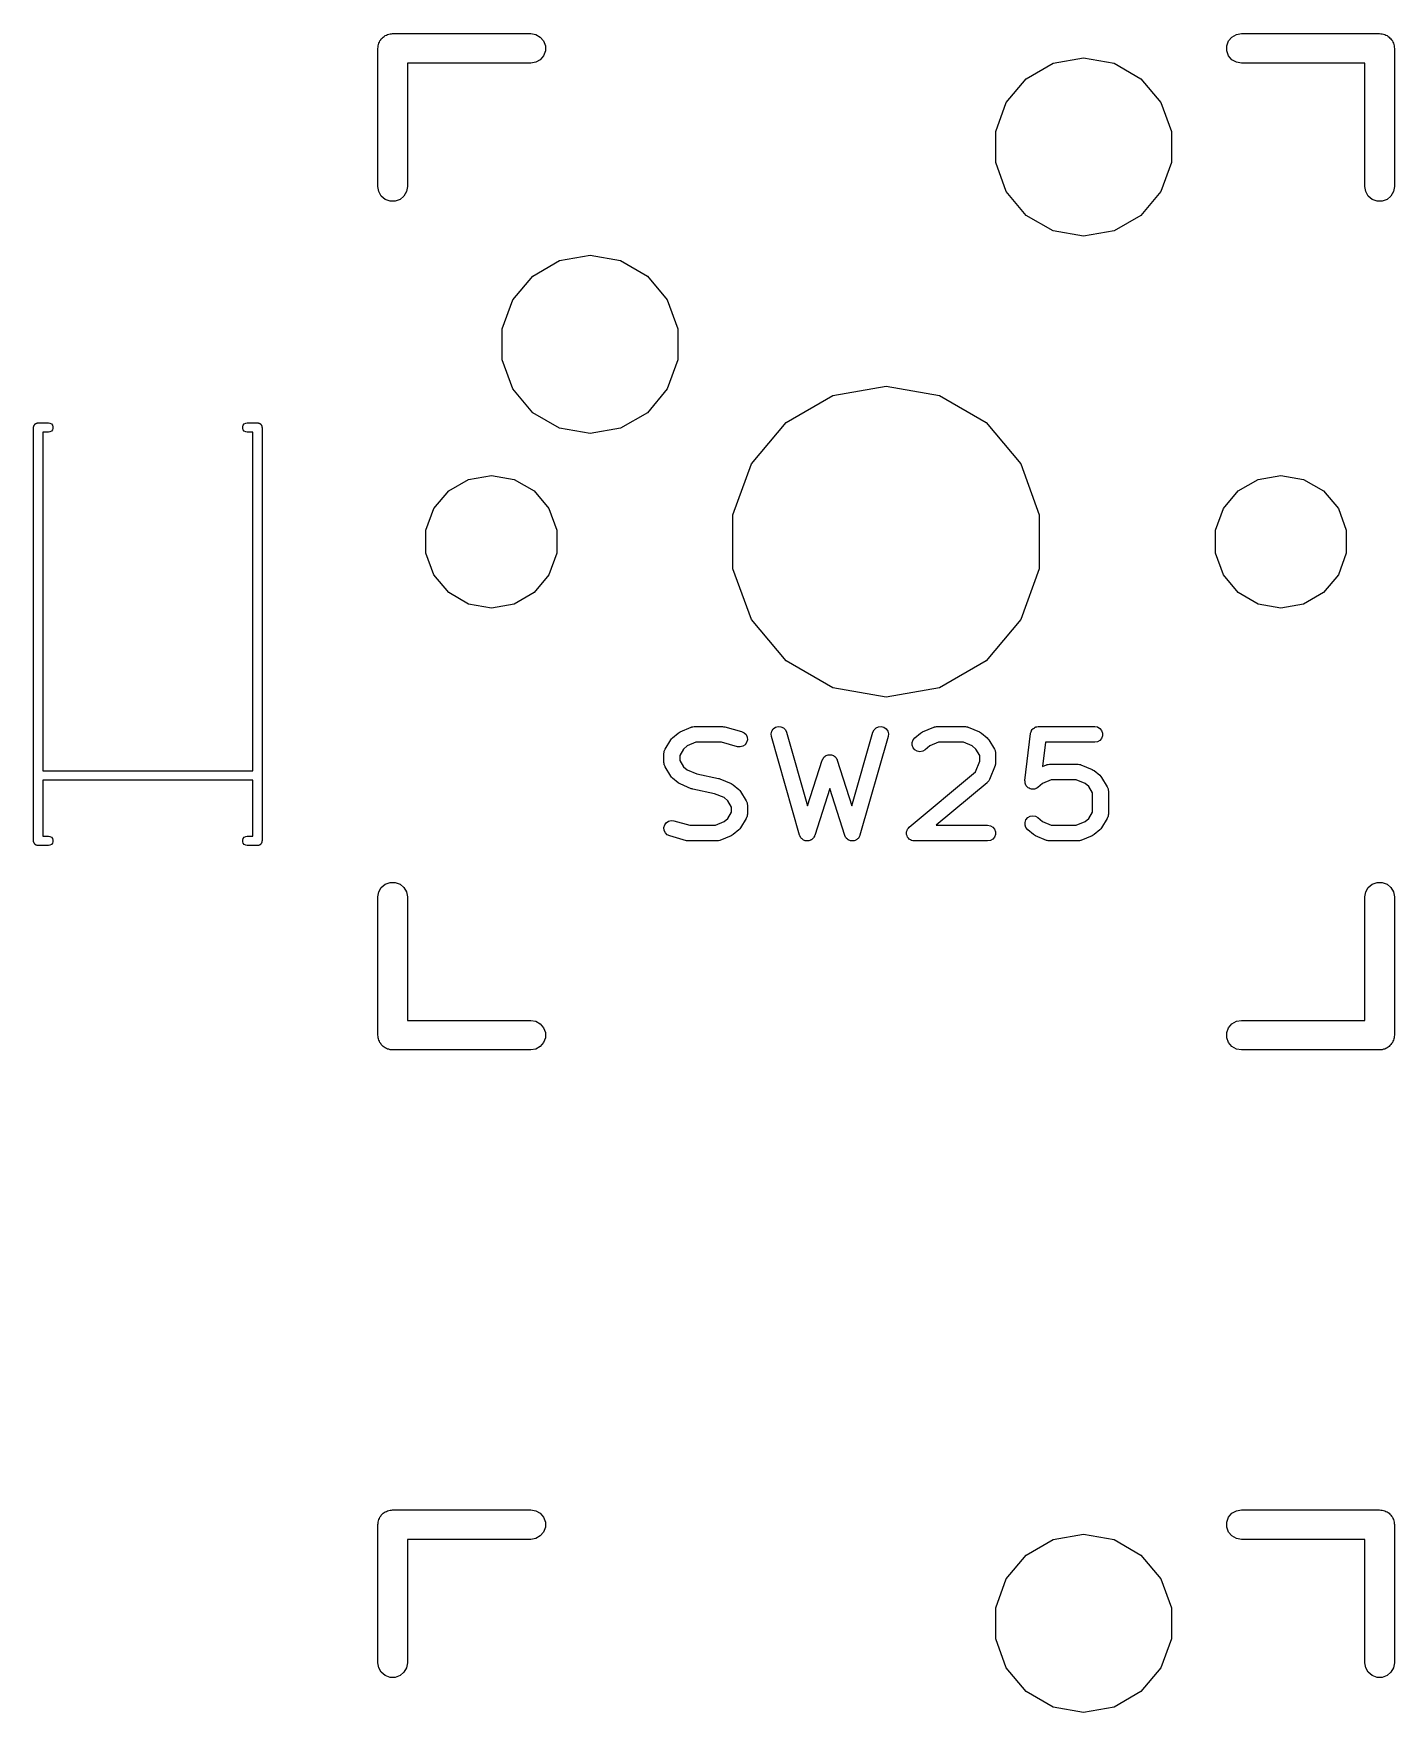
# Model space of a CAD drawing. Extents: x 37 to 154, y -133 to -20.
# Drawn here: x 134.03 to 151.54, y -103.07 to -81.46 of the extents above; entities that cross this region are included whole.
import ezdxf

# ---------------------------------------------------------------- set-up
doc = ezdxf.new("R2010")
doc.units = 0
doc.header["$MEASUREMENT"] = 0
doc.layers.add('BLACK', color=7, linetype='CONTINUOUS')

msp = doc.modelspace()

# ---------------------------------------------------------------- linework, layer by layer
at = {"layer": 'Black'}
for p, q in [((138.634, -81.4624), (138.65, -81.4595)), ((138.65, -81.4595), (140.428, -81.4595)), ((140.428, -81.4595), (140.493, -81.471)), ((149.507, -81.471), (149.572, -81.4595)), ((149.572, -81.4595), (151.35, -81.4595)), ((151.35, -81.4595), (151.366, -81.4624)), ((138.459, -81.65), (138.462, -81.6336)), ((138.459, -83.428), (138.459, -81.65)), ((138.462, -81.6169), (138.468, -81.6013)), ((138.462, -81.6336), (138.462, -81.6169)), ((138.468, -81.6013), (138.471, -81.5848)), ((138.471, -81.5848), (138.479, -81.5704)), ((138.479, -81.5704), (138.485, -81.5547)), ((138.485, -81.5547), (138.496, -81.542)), ((138.496, -81.542), (138.504, -81.5275)), ((138.504, -81.5275), (138.517, -81.5168)), ((138.517, -81.5168), (138.528, -81.5041)), ((138.528, -81.5041), (138.542, -81.4957)), ((138.542, -81.4957), (138.555, -81.485)), ((138.555, -81.485), (138.57, -81.4793)), ((138.57, -81.4793), (138.585, -81.471)), ((138.585, -81.471), (138.601, -81.4681)), ((138.601, -81.4681), (138.617, -81.4624)), ((138.617, -81.4624), (138.634, -81.4624)), ((140.493, -81.471), (140.55, -81.5041)), ((140.55, -81.5041), (140.593, -81.5547)), ((140.593, -81.5547), (140.616, -81.6169)), ((140.616, -81.6169), (140.616, -81.6831)), ((149.384, -81.6169), (149.407, -81.5547)), ((149.384, -81.6831), (149.384, -81.6169)), ((149.407, -81.5547), (149.45, -81.5041)), ((149.45, -81.5041), (149.507, -81.471)), ((151.366, -81.4624), (151.383, -81.4624)), ((151.383, -81.4624), (151.399, -81.4681)), ((151.399, -81.4681), (151.415, -81.471)), ((151.415, -81.471), (151.43, -81.4793)), ((151.43, -81.4793), (151.445, -81.485)), ((151.445, -81.485), (151.458, -81.4957)), ((151.458, -81.4957), (151.472, -81.5041)), ((151.472, -81.5041), (151.483, -81.5168)), ((151.483, -81.5168), (151.496, -81.5275)), ((151.496, -81.5275), (151.504, -81.542)), ((151.504, -81.542), (151.515, -81.5547)), ((151.515, -81.5547), (151.521, -81.5704)), ((151.521, -81.5704), (151.529, -81.5848)), ((151.529, -81.5848), (151.532, -81.6013)), ((151.532, -81.6013), (151.538, -81.6169)), ((151.538, -81.6169), (151.538, -81.6336)), ((151.538, -81.6336), (151.54, -81.65)), ((151.54, -81.65), (151.54, -83.428)), ((140.428, -81.8405), (138.84, -81.8405)), ((138.84, -81.8405), (138.84, -83.428)), ((140.493, -81.829), (140.428, -81.8405)), ((140.55, -81.7959), (140.493, -81.829)), ((140.593, -81.7452), (140.55, -81.7959)), ((140.616, -81.6831), (140.593, -81.7452)), ((146.802, -82.0411), (147.148, -81.8418)), ((147.148, -81.8418), (147.54, -81.7726)), ((147.54, -81.7726), (147.932, -81.8418)), ((147.932, -81.8418), (148.278, -82.0411)), ((149.407, -81.7452), (149.384, -81.6831)), ((149.45, -81.7959), (149.407, -81.7452)), ((149.507, -81.829), (149.45, -81.7959)), ((149.572, -81.8405), (149.507, -81.829)), ((151.159, -81.8405), (149.572, -81.8405)), ((151.159, -83.428), (151.159, -81.8405)), ((146.546, -82.3463), (146.802, -82.0411)), ((148.278, -82.0411), (148.534, -82.3463)), ((146.41, -82.7208), (146.546, -82.3463)), ((148.534, -82.3463), (148.67, -82.7208)), ((146.41, -83.1192), (146.41, -82.7208)), ((148.67, -82.7208), (148.67, -83.1192)), ((146.546, -83.4937), (146.41, -83.1192)), ((148.67, -83.1192), (148.534, -83.4937)), ((138.471, -83.4932), (138.459, -83.428)), ((138.504, -83.5505), (138.471, -83.4932)), ((138.555, -83.593), (138.504, -83.5505)), ((138.617, -83.6156), (138.555, -83.593)), ((138.683, -83.6156), (138.617, -83.6156)), ((138.745, -83.593), (138.683, -83.6156)), ((138.796, -83.5505), (138.745, -83.593)), ((138.829, -83.4932), (138.796, -83.5505)), ((138.84, -83.428), (138.829, -83.4932)), ((146.802, -83.7989), (146.546, -83.4937)), ((148.534, -83.4937), (148.278, -83.7989)), ((151.171, -83.4932), (151.159, -83.428)), ((151.204, -83.5505), (151.171, -83.4932)), ((151.255, -83.593), (151.204, -83.5505)), ((151.317, -83.6156), (151.255, -83.593)), ((151.383, -83.6156), (151.317, -83.6156)), ((151.445, -83.593), (151.383, -83.6156)), ((151.496, -83.5505), (151.445, -83.593)), ((151.529, -83.4932), (151.496, -83.5505)), ((151.54, -83.428), (151.529, -83.4932)), ((147.148, -83.9982), (146.802, -83.7989)), ((148.278, -83.7989), (147.932, -83.9982)), ((147.54, -84.0674), (147.148, -83.9982)), ((147.932, -83.9982), (147.54, -84.0674)), ((140.452, -84.5811), (140.798, -84.3818)), ((140.798, -84.3818), (141.19, -84.3126)), ((141.19, -84.3126), (141.582, -84.3818)), ((141.582, -84.3818), (141.928, -84.5811)), ((140.196, -84.8863), (140.452, -84.5811)), ((141.928, -84.5811), (142.184, -84.8863)), ((140.06, -85.2608), (140.196, -84.8863)), ((142.184, -84.8863), (142.32, -85.2608)), ((140.06, -85.6592), (140.06, -85.2608)), ((142.32, -85.2608), (142.32, -85.6592)), ((140.196, -86.0337), (140.06, -85.6592)), ((142.32, -85.6592), (142.184, -86.0337)), ((140.452, -86.3389), (140.196, -86.0337)), ((142.184, -86.0337), (141.928, -86.3389)), ((143.713, -86.4667), (144.315, -86.1192)), ((144.315, -86.1192), (145, -85.9985)), ((145, -85.9985), (145.685, -86.1192)), ((145.685, -86.1192), (146.287, -86.4667)), ((140.798, -86.5382), (140.452, -86.3389)), ((141.928, -86.3389), (141.582, -86.5382)), ((134.03, -86.53), (134.031, -86.5248)), ((134.03, -91.85), (134.03, -86.53)), ((134.031, -86.5196), (134.033, -86.5147)), ((134.031, -86.5248), (134.031, -86.5196)), ((134.033, -86.5147), (134.034, -86.5095)), ((134.034, -86.5095), (134.036, -86.5049)), ((134.036, -86.5049), (134.038, -86.5)), ((134.038, -86.5), (134.041, -86.496)), ((134.041, -86.496), (134.044, -86.4914)), ((134.044, -86.4914), (134.048, -86.4881)), ((134.048, -86.4881), (134.051, -86.484)), ((134.051, -86.484), (134.056, -86.4814)), ((134.056, -86.4814), (134.06, -86.478)), ((134.06, -86.478), (134.065, -86.4762)), ((134.065, -86.4762), (134.069, -86.4736)), ((134.069, -86.4736), (134.075, -86.4727)), ((134.075, -86.4727), (134.08, -86.4709)), ((134.08, -86.4709), (134.085, -86.4709)), ((134.085, -86.4709), (134.09, -86.47)), ((134.09, -86.47), (134.22, -86.47)), ((134.22, -86.59), (134.15, -86.59)), ((134.15, -86.59), (134.15, -90.95)), ((134.22, -86.47), (134.241, -86.4736)), ((134.241, -86.5864), (134.22, -86.59)), ((134.241, -86.4736), (134.259, -86.484)), ((134.259, -86.576), (134.241, -86.5864)), ((134.259, -86.484), (134.272, -86.5)), ((134.272, -86.56), (134.259, -86.576)), ((134.272, -86.5), (134.279, -86.5196)), ((134.279, -86.5404), (134.272, -86.56)), ((134.279, -86.5196), (134.279, -86.5404)), ((136.721, -86.5196), (136.728, -86.5)), ((136.721, -86.5404), (136.721, -86.5196)), ((136.728, -86.56), (136.721, -86.5404)), ((136.728, -86.5), (136.741, -86.484)), ((136.741, -86.576), (136.728, -86.56)), ((136.741, -86.484), (136.759, -86.4736)), ((136.759, -86.5864), (136.741, -86.576)), ((136.759, -86.4736), (136.78, -86.47)), ((136.78, -86.59), (136.759, -86.5864)), ((136.78, -86.47), (136.91, -86.47)), ((136.85, -86.59), (136.78, -86.59)), ((136.85, -90.95), (136.85, -86.59)), ((136.91, -86.47), (136.915, -86.4709)), ((136.915, -86.4709), (136.92, -86.4709)), ((136.92, -86.4709), (136.925, -86.4727)), ((136.925, -86.4727), (136.931, -86.4736)), ((136.931, -86.4736), (136.935, -86.4762)), ((136.935, -86.4762), (136.94, -86.478)), ((136.94, -86.478), (136.944, -86.4814)), ((136.944, -86.4814), (136.949, -86.484)), ((136.949, -86.484), (136.952, -86.4881)), ((136.952, -86.4881), (136.956, -86.4914)), ((136.956, -86.4914), (136.959, -86.496)), ((136.959, -86.496), (136.962, -86.5)), ((136.962, -86.5), (136.964, -86.5049)), ((136.964, -86.5049), (136.966, -86.5095)), ((136.966, -86.5095), (136.967, -86.5147)), ((136.967, -86.5147), (136.969, -86.5196)), ((136.969, -86.5196), (136.969, -86.5248)), ((136.969, -86.5248), (136.97, -86.53)), ((136.97, -86.53), (136.97, -91.85)), ((141.19, -86.6074), (140.798, -86.5382)), ((141.582, -86.5382), (141.19, -86.6074)), ((143.267, -86.9992), (143.713, -86.4667)), ((146.287, -86.4667), (146.733, -86.9992)), ((143.029, -87.6524), (143.267, -86.9992)), ((146.733, -86.9992), (146.971, -87.6524)), ((139.371, -87.3457), (139.628, -87.1974)), ((139.628, -87.1974), (139.92, -87.1458)), ((139.92, -87.1458), (140.212, -87.1974)), ((140.212, -87.1974), (140.469, -87.3457)), ((149.531, -87.3457), (149.788, -87.1974)), ((149.788, -87.1974), (150.08, -87.1458)), ((150.08, -87.1458), (150.372, -87.1974)), ((150.372, -87.1974), (150.629, -87.3457)), ((139.18, -87.5729), (139.371, -87.3457)), ((140.469, -87.3457), (140.66, -87.5729)), ((149.34, -87.5729), (149.531, -87.3457)), ((150.629, -87.3457), (150.82, -87.5729)), ((139.079, -87.8517), (139.18, -87.5729)), ((140.66, -87.5729), (140.761, -87.8517)), ((143.029, -88.3476), (143.029, -87.6524)), ((146.971, -87.6524), (146.971, -88.3476)), ((149.239, -87.8517), (149.34, -87.5729)), ((150.82, -87.5729), (150.921, -87.8517)), ((139.079, -88.1483), (139.079, -87.8517)), ((140.761, -87.8517), (140.761, -88.1483)), ((149.239, -88.1483), (149.239, -87.8517)), ((150.921, -87.8517), (150.921, -88.1483)), ((139.18, -88.4271), (139.079, -88.1483)), ((140.761, -88.1483), (140.66, -88.4271)), ((149.34, -88.4271), (149.239, -88.1483)), ((150.921, -88.1483), (150.82, -88.4271)), ((143.267, -89.0008), (143.029, -88.3476)), ((146.971, -88.3476), (146.733, -89.0008)), ((139.371, -88.6543), (139.18, -88.4271)), ((140.66, -88.4271), (140.469, -88.6543)), ((149.531, -88.6543), (149.34, -88.4271)), ((150.82, -88.4271), (150.629, -88.6543)), ((139.628, -88.8026), (139.371, -88.6543)), ((139.92, -88.8541), (139.628, -88.8026)), ((140.212, -88.8026), (139.92, -88.8541)), ((140.469, -88.6543), (140.212, -88.8026)), ((149.788, -88.8026), (149.531, -88.6543)), ((150.08, -88.8541), (149.788, -88.8026)), ((150.372, -88.8026), (150.08, -88.8541)), ((150.629, -88.6543), (150.372, -88.8026)), ((143.713, -89.5332), (143.267, -89.0008)), ((146.733, -89.0008), (146.287, -89.5332)), ((144.315, -89.8808), (143.713, -89.5332)), ((146.287, -89.5332), (145.685, -89.8808)), ((145, -90.0015), (144.315, -89.8808)), ((145.685, -89.8808), (145, -90.0015)), ((142.228, -90.5482), (142.239, -90.5354)), ((142.239, -90.5354), (142.25, -90.5224)), ((142.25, -90.5224), (142.322, -90.4619)), ((142.322, -90.4619), (142.336, -90.4544)), ((142.336, -90.4544), (142.348, -90.4462)), ((142.348, -90.4462), (142.493, -90.3857)), ((142.493, -90.3857), (142.496, -90.3852)), ((142.496, -90.3852), (142.498, -90.3841)), ((142.498, -90.3841), (142.513, -90.3814)), ((142.513, -90.3814), (142.528, -90.378)), ((142.528, -90.378), (142.53, -90.3783)), ((142.53, -90.3783), (142.533, -90.3779)), ((142.533, -90.3779), (142.895, -90.3779)), ((142.895, -90.3779), (142.909, -90.3803)), ((142.909, -90.3803), (142.923, -90.3816)), ((142.923, -90.3816), (143.14, -90.4421)), ((143.14, -90.4421), (143.172, -90.4573)), ((143.172, -90.4573), (143.197, -90.4825)), ((143.197, -90.4825), (143.212, -90.5146)), ((143.212, -90.5146), (143.214, -90.5498)), ((143.52, -90.4723), (143.528, -90.4381)), ((143.523, -90.5074), (143.52, -90.4723)), ((143.886, -91.7774), (143.523, -90.5074)), ((143.528, -90.4381), (143.548, -90.4089)), ((143.548, -90.4089), (143.577, -90.3882)), ((143.577, -90.3882), (143.611, -90.3785)), ((143.611, -90.3785), (143.646, -90.381)), ((143.646, -90.381), (143.678, -90.3953)), ((143.678, -90.3953), (143.703, -90.4199)), ((143.703, -90.4199), (143.719, -90.4516)), ((143.719, -90.4516), (143.99, -91.399)), ((144.559, -91.399), (144.83, -90.4516)), ((145.025, -90.5074), (144.662, -91.7774)), ((144.83, -90.4516), (144.845, -90.4199)), ((144.845, -90.4199), (144.871, -90.3953)), ((144.871, -90.3953), (144.903, -90.381)), ((144.903, -90.381), (144.938, -90.3785)), ((144.938, -90.3785), (144.972, -90.3882)), ((144.972, -90.3882), (145, -90.4089)), ((145, -90.4089), (145.02, -90.4381)), ((145.02, -90.4381), (145.029, -90.4723)), ((145.029, -90.4723), (145.025, -90.5074)), ((145.348, -90.5494), (145.37, -90.5224)), ((145.37, -90.5224), (145.443, -90.4619)), ((145.443, -90.4619), (145.456, -90.4544)), ((145.456, -90.4544), (145.469, -90.4462)), ((145.469, -90.4462), (145.614, -90.3857)), ((145.614, -90.3857), (145.616, -90.3852)), ((145.616, -90.3852), (145.618, -90.3841)), ((145.618, -90.3841), (145.634, -90.3814)), ((145.634, -90.3814), (145.648, -90.378)), ((145.648, -90.378), (145.651, -90.3783)), ((145.651, -90.3783), (145.653, -90.3779)), ((145.653, -90.3779), (146.016, -90.3779)), ((146.016, -90.3779), (146.018, -90.3783)), ((146.018, -90.3783), (146.021, -90.378)), ((146.021, -90.378), (146.036, -90.3814)), ((146.036, -90.3814), (146.051, -90.3841)), ((146.051, -90.3841), (146.053, -90.3852)), ((146.053, -90.3852), (146.055, -90.3857)), ((146.055, -90.3857), (146.2, -90.4462)), ((146.2, -90.4462), (146.213, -90.4544)), ((146.213, -90.4544), (146.226, -90.4619)), ((146.226, -90.4619), (146.299, -90.5224)), ((146.299, -90.5224), (146.31, -90.5354)), ((146.31, -90.5354), (146.321, -90.5482)), ((146.786, -91.0722), (146.859, -90.4674)), ((146.859, -90.4619), (146.864, -90.4479)), ((146.859, -90.4647), (146.859, -90.4619)), ((146.859, -90.4674), (146.859, -90.4647)), ((146.864, -90.4479), (146.869, -90.4336)), ((146.869, -90.4336), (146.87, -90.4314)), ((146.87, -90.4314), (146.871, -90.4287)), ((146.871, -90.4287), (146.881, -90.4173)), ((146.881, -90.4173), (146.89, -90.4054)), ((146.89, -90.4054), (146.892, -90.4039)), ((146.892, -90.4039), (146.894, -90.4017)), ((146.894, -90.4017), (146.907, -90.3943)), ((146.907, -90.3943), (146.919, -90.3861)), ((146.919, -90.3861), (146.922, -90.3855)), ((146.922, -90.3855), (146.925, -90.3841)), ((146.925, -90.3841), (146.939, -90.3815)), ((146.939, -90.3815), (146.954, -90.3781)), ((146.954, -90.3781), (146.957, -90.3784)), ((146.957, -90.3784), (146.959, -90.3779)), ((146.959, -90.3779), (147.685, -90.3779)), ((147.685, -90.3779), (147.72, -90.3841)), ((147.72, -90.3841), (147.75, -90.4017)), ((147.75, -90.4017), (147.773, -90.4287)), ((147.773, -90.5303), (147.75, -90.5574)), ((147.773, -90.4287), (147.785, -90.4619)), ((147.785, -90.4972), (147.773, -90.5303)), ((147.785, -90.4619), (147.785, -90.4972)), ((142.141, -90.7214), (142.142, -90.7118)), ((142.141, -90.8424), (142.141, -90.7214)), ((142.142, -90.7118), (142.143, -90.7021)), ((142.143, -90.7021), (142.145, -90.6946)), ((142.145, -90.6946), (142.147, -90.6867)), ((142.147, -90.6867), (142.152, -90.6782)), ((142.152, -90.6782), (142.155, -90.6692)), ((142.155, -90.6692), (142.228, -90.5482)), ((142.393, -90.6675), (142.344, -90.7496)), ((142.344, -90.7496), (142.344, -90.8142)), ((142.441, -90.6279), (142.393, -90.6675)), ((142.553, -90.5811), (142.441, -90.6279)), ((142.882, -90.5811), (142.553, -90.5811)), ((143.086, -90.6379), (142.882, -90.5811)), ((143.121, -90.6413), (143.086, -90.6379)), ((143.155, -90.6325), (143.121, -90.6413)), ((143.184, -90.6125), (143.155, -90.6325)), ((143.205, -90.5838), (143.184, -90.6125)), ((143.214, -90.5498), (143.205, -90.5838)), ((144.227, -90.7525), (144.24, -90.7483)), ((144.24, -90.7483), (144.253, -90.7431)), ((144.253, -90.7431), (144.257, -90.7429)), ((144.257, -90.7429), (144.261, -90.7417)), ((144.261, -90.7417), (144.274, -90.7422)), ((144.274, -90.7422), (144.288, -90.7417)), ((144.288, -90.7417), (144.292, -90.7429)), ((144.292, -90.7429), (144.296, -90.7431)), ((144.296, -90.7431), (144.309, -90.7483)), ((144.309, -90.7483), (144.322, -90.7525)), ((145.335, -90.5825), (145.348, -90.5494)), ((145.335, -90.6178), (145.335, -90.5825)), ((145.347, -90.651), (145.335, -90.6178)), ((145.37, -90.6781), (145.347, -90.651)), ((145.4, -90.6958), (145.37, -90.6781)), ((145.435, -90.7021), (145.4, -90.6958)), ((145.47, -90.6961), (145.435, -90.7021)), ((145.5, -90.6785), (145.47, -90.6961)), ((145.561, -90.6279), (145.5, -90.6785)), ((145.673, -90.5811), (145.561, -90.6279)), ((145.996, -90.5811), (145.673, -90.5811)), ((146.108, -90.6279), (145.996, -90.5811)), ((146.155, -90.6675), (146.108, -90.6279)), ((146.205, -90.7496), (146.155, -90.6675)), ((146.205, -90.8228), (146.205, -90.7496)), ((146.321, -90.5482), (146.393, -90.6692)), ((146.393, -90.6692), (146.397, -90.6782)), ((146.397, -90.6782), (146.402, -90.6867)), ((146.402, -90.6867), (146.403, -90.6946)), ((146.403, -90.6946), (146.406, -90.7021)), ((146.406, -90.7021), (146.406, -90.7118)), ((146.406, -90.7118), (146.408, -90.7214)), ((146.408, -90.7214), (146.408, -90.8424)), ((147.05, -90.5811), (147.012, -90.8917)), ((147.685, -90.5811), (147.05, -90.5811)), ((147.72, -90.575), (147.685, -90.5811)), ((147.75, -90.5574), (147.72, -90.575)), ((134.15, -90.95), (136.85, -90.95)), ((142.142, -90.852), (142.141, -90.8424)), ((142.143, -90.8617), (142.142, -90.852)), ((142.145, -90.8692), (142.143, -90.8617)), ((142.147, -90.8771), (142.145, -90.8692)), ((142.152, -90.8856), (142.147, -90.8771)), ((142.155, -90.8947), (142.152, -90.8856)), ((142.228, -91.0156), (142.155, -90.8947)), ((142.344, -90.8142), (142.393, -90.8963)), ((142.393, -90.8963), (142.441, -90.9359)), ((142.441, -90.9359), (142.563, -90.9868)), ((143.99, -91.399), (144.178, -90.8114)), ((144.178, -90.8114), (144.179, -90.8078)), ((144.179, -90.8078), (144.18, -90.8039)), ((144.18, -90.8039), (144.188, -90.7923)), ((144.188, -90.7923), (144.194, -90.7802)), ((144.194, -90.7802), (144.197, -90.7775)), ((144.197, -90.7775), (144.199, -90.7741)), ((144.199, -90.7741), (144.21, -90.7657)), ((144.21, -90.7657), (144.22, -90.7565)), ((144.22, -90.7565), (144.224, -90.7549)), ((144.224, -90.7549), (144.227, -90.7525)), ((144.322, -90.7525), (144.325, -90.7549)), ((144.325, -90.7549), (144.329, -90.7565)), ((144.329, -90.7565), (144.339, -90.7657)), ((144.339, -90.7657), (144.349, -90.7741)), ((144.349, -90.7741), (144.352, -90.7775)), ((144.352, -90.7775), (144.355, -90.7802)), ((144.355, -90.7802), (144.361, -90.7923)), ((144.361, -90.7923), (144.368, -90.8039)), ((144.368, -90.8039), (144.369, -90.8078)), ((144.369, -90.8078), (144.371, -90.8114)), ((144.371, -90.8114), (144.559, -91.399)), ((145.298, -91.6715), (146.149, -90.9622)), ((146.149, -90.9622), (146.205, -90.8228)), ((146.401, -90.8801), (146.328, -91.0615)), ((146.402, -90.8771), (146.401, -90.8785)), ((146.401, -90.8785), (146.401, -90.8801)), ((146.405, -90.8613), (146.402, -90.8771)), ((146.408, -90.8456), (146.405, -90.8613)), ((146.408, -90.8424), (146.408, -90.844)), ((146.408, -90.844), (146.408, -90.8456)), ((147.012, -90.8917), (147.065, -90.8695)), ((147.065, -90.8695), (147.068, -90.869)), ((147.068, -90.869), (147.07, -90.8679)), ((147.07, -90.8679), (147.085, -90.8652)), ((147.085, -90.8652), (147.1, -90.8618)), ((147.1, -90.8618), (147.102, -90.8621)), ((147.102, -90.8621), (147.105, -90.8617)), ((147.105, -90.8617), (147.467, -90.8617)), ((147.467, -90.8617), (147.47, -90.8621)), ((147.47, -90.8621), (147.472, -90.8618)), ((147.472, -90.8618), (147.487, -90.8652)), ((147.487, -90.8652), (147.502, -90.8679)), ((147.502, -90.8679), (147.504, -90.869)), ((147.504, -90.869), (147.507, -90.8695)), ((147.507, -90.8695), (147.652, -90.93)), ((147.652, -90.93), (147.664, -90.9382)), ((147.664, -90.9382), (147.678, -90.9458)), ((147.678, -90.9458), (147.75, -91.0062)), ((136.85, -91.07), (134.15, -91.07)), ((134.15, -91.07), (134.15, -91.79)), ((136.85, -91.79), (136.85, -91.07)), ((142.239, -91.0284), (142.228, -91.0156)), ((142.25, -91.0414), (142.239, -91.0284)), ((142.322, -91.1019), (142.25, -91.0414)), ((142.336, -91.1094), (142.322, -91.1019)), ((142.348, -91.1176), (142.336, -91.1094)), ((142.493, -91.1781), (142.348, -91.1176)), ((142.503, -91.1802), (142.493, -91.1781)), ((142.512, -91.1837), (142.503, -91.1802)), ((142.563, -90.9868), (142.844, -91.0453)), ((142.844, -91.0453), (142.853, -91.0489)), ((142.853, -91.0489), (142.862, -91.051)), ((142.862, -91.051), (143.007, -91.1115)), ((143.007, -91.1115), (143.02, -91.1196)), ((143.02, -91.1196), (143.033, -91.1272)), ((143.033, -91.1272), (143.106, -91.1877)), ((144.274, -91.1757), (144.081, -91.7805)), ((144.468, -91.7805), (144.274, -91.1757)), ((146.299, -91.1019), (145.643, -91.6479)), ((146.304, -91.0962), (146.299, -91.1019)), ((146.309, -91.0915), (146.304, -91.0962)), ((146.315, -91.0828), (146.309, -91.0915)), ((146.322, -91.0749), (146.315, -91.0828)), ((146.324, -91.0679), (146.322, -91.0749)), ((146.328, -91.0615), (146.324, -91.0679)), ((146.787, -91.0869), (146.786, -91.0722)), ((146.787, -91.1016), (146.787, -91.0869)), ((146.788, -91.1044), (146.787, -91.1016)), ((146.788, -91.1074), (146.788, -91.1044)), ((146.794, -91.1209), (146.788, -91.1074)), ((146.799, -91.1348), (146.794, -91.1209)), ((146.801, -91.1371), (146.799, -91.1348)), ((146.802, -91.1399), (146.801, -91.1371)), ((146.812, -91.1506), (146.802, -91.1399)), ((146.821, -91.1619), (146.812, -91.1506)), ((146.824, -91.1634), (146.821, -91.1619)), ((146.826, -91.1656), (146.824, -91.1634)), ((146.839, -91.1722), (146.826, -91.1656)), ((146.852, -91.1796), (146.839, -91.1722)), ((146.855, -91.1802), (146.852, -91.1796)), ((146.857, -91.1815), (146.855, -91.1802)), ((146.872, -91.1833), (146.857, -91.1815)), ((146.887, -91.1859), (146.872, -91.1833)), ((146.907, -91.1824), (146.892, -91.1857)), ((146.921, -91.1799), (146.907, -91.1824)), ((146.924, -91.1784), (146.921, -91.1799)), ((146.927, -91.1777), (146.924, -91.1784)), ((146.939, -91.1697), (146.927, -91.1777)), ((146.952, -91.1623), (146.939, -91.1697)), ((147.013, -91.1117), (146.952, -91.1623)), ((147.125, -91.0649), (147.013, -91.1117)), ((147.447, -91.0649), (147.125, -91.0649)), ((147.559, -91.1117), (147.447, -91.0649)), ((147.607, -91.1513), (147.559, -91.1117)), ((147.656, -91.2334), (147.607, -91.1513)), ((147.75, -91.0062), (147.761, -91.0192)), ((147.761, -91.0192), (147.772, -91.032)), ((147.772, -91.032), (147.845, -91.153)), ((147.845, -91.153), (147.848, -91.1621)), ((147.848, -91.1621), (147.853, -91.1705)), ((147.853, -91.1705), (147.855, -91.1784)), ((147.855, -91.1784), (147.857, -91.1859)), ((142.793, -91.2423), (142.512, -91.1837)), ((142.915, -91.2931), (142.793, -91.2423)), ((142.962, -91.3327), (142.915, -91.2931)), ((143.012, -91.4148), (142.962, -91.3327)), ((143.106, -91.1877), (143.117, -91.2006)), ((143.117, -91.2006), (143.128, -91.2134)), ((143.128, -91.2134), (143.2, -91.3344)), ((143.2, -91.3344), (143.204, -91.3435)), ((143.204, -91.3435), (143.209, -91.3519)), ((143.209, -91.3519), (143.21, -91.3598)), ((143.21, -91.3598), (143.213, -91.3673)), ((143.213, -91.3673), (143.213, -91.3771)), ((143.213, -91.3771), (143.215, -91.3867)), ((143.215, -91.3867), (143.215, -91.5076)), ((146.889, -91.1854), (146.887, -91.1859)), ((146.892, -91.1857), (146.889, -91.1854)), ((147.656, -91.4795), (147.656, -91.2334)), ((147.857, -91.1859), (147.858, -91.1956)), ((147.858, -91.1956), (147.859, -91.2052)), ((147.859, -91.2052), (147.859, -91.5076)), ((142.171, -91.6166), (142.2, -91.5966)), ((142.2, -91.5966), (142.234, -91.5878)), ((142.234, -91.5878), (142.269, -91.5912)), ((142.269, -91.5912), (142.474, -91.6479)), ((142.803, -91.6479), (142.915, -91.6012)), ((142.915, -91.6012), (142.962, -91.5615)), ((142.962, -91.5615), (143.012, -91.4795)), ((143.012, -91.4795), (143.012, -91.4148)), ((143.2, -91.5599), (143.128, -91.6808)), ((143.204, -91.5508), (143.2, -91.5599)), ((143.209, -91.5424), (143.204, -91.5508)), ((143.21, -91.5344), (143.209, -91.5424)), ((143.213, -91.5269), (143.21, -91.5344)), ((143.215, -91.5076), (143.213, -91.5172)), ((143.213, -91.5172), (143.213, -91.5269)), ((146.787, -91.6113), (146.799, -91.5781)), ((146.787, -91.6466), (146.787, -91.6113)), ((146.799, -91.5781), (146.821, -91.551)), ((146.821, -91.551), (146.852, -91.5332)), ((146.852, -91.5332), (146.887, -91.527)), ((146.887, -91.527), (146.921, -91.533)), ((146.921, -91.533), (146.952, -91.5505)), ((146.952, -91.5505), (147.013, -91.6012)), ((147.013, -91.6012), (147.125, -91.6479)), ((147.447, -91.6479), (147.559, -91.6012)), ((147.559, -91.6012), (147.607, -91.5615)), ((147.607, -91.5615), (147.656, -91.4795)), ((147.845, -91.5599), (147.772, -91.6808)), ((147.848, -91.5508), (147.845, -91.5599)), ((147.853, -91.5424), (147.848, -91.5508)), ((147.855, -91.5344), (147.853, -91.5424)), ((147.857, -91.5269), (147.855, -91.5344)), ((147.858, -91.5172), (147.857, -91.5269)), ((147.859, -91.5076), (147.858, -91.5172)), ((134.15, -91.79), (134.22, -91.79)), ((134.22, -91.79), (134.241, -91.7936)), ((134.241, -91.7936), (134.259, -91.804)), ((134.259, -91.804), (134.272, -91.82)), ((134.272, -91.82), (134.279, -91.8396)), ((136.721, -91.8396), (136.728, -91.82)), ((136.728, -91.82), (136.741, -91.804)), ((136.741, -91.804), (136.759, -91.7936)), ((136.759, -91.7936), (136.78, -91.79)), ((136.78, -91.79), (136.85, -91.79)), ((142.141, -91.6793), (142.151, -91.6453)), ((142.144, -91.7144), (142.141, -91.6793)), ((142.159, -91.7466), (142.144, -91.7144)), ((142.151, -91.6453), (142.171, -91.6166)), ((142.183, -91.7717), (142.159, -91.7466)), ((142.215, -91.7869), (142.183, -91.7717)), ((142.433, -91.8474), (142.215, -91.7869)), ((142.474, -91.6479), (142.803, -91.6479)), ((143.007, -91.7828), (142.862, -91.8433)), ((143.02, -91.7746), (143.007, -91.7828)), ((143.033, -91.7671), (143.02, -91.7746)), ((143.106, -91.7066), (143.033, -91.7671)), ((143.117, -91.6937), (143.106, -91.7066)), ((143.128, -91.6808), (143.117, -91.6937)), ((143.889, -91.7825), (143.886, -91.7774)), ((143.89, -91.788), (143.889, -91.7825)), ((143.896, -91.7983), (143.89, -91.788)), ((143.902, -91.8092), (143.896, -91.7983)), ((143.906, -91.8131), (143.902, -91.8092)), ((143.909, -91.8178), (143.906, -91.8131)), ((143.918, -91.8253), (143.909, -91.8178)), ((143.927, -91.8337), (143.918, -91.8253)), ((144.047, -91.8273), (144.038, -91.8354)), ((144.057, -91.8202), (144.047, -91.8273)), ((144.06, -91.8155), (144.057, -91.8202)), ((144.064, -91.8117), (144.06, -91.8155)), ((144.07, -91.801), (144.064, -91.8117)), ((144.077, -91.7909), (144.07, -91.801)), ((144.078, -91.7855), (144.077, -91.7909)), ((144.081, -91.7805), (144.078, -91.7855)), ((144.47, -91.7855), (144.468, -91.7805)), ((144.472, -91.7909), (144.47, -91.7855)), ((144.479, -91.801), (144.472, -91.7909)), ((144.484, -91.8117), (144.479, -91.801)), ((144.488, -91.8155), (144.484, -91.8117)), ((144.492, -91.8202), (144.488, -91.8155)), ((144.501, -91.8273), (144.492, -91.8202)), ((144.51, -91.8354), (144.501, -91.8273)), ((144.63, -91.8253), (144.621, -91.8337)), ((144.64, -91.8178), (144.63, -91.8253)), ((144.643, -91.8131), (144.64, -91.8178)), ((144.647, -91.8092), (144.643, -91.8131)), ((144.652, -91.7983), (144.647, -91.8092)), ((144.659, -91.788), (144.652, -91.7983)), ((144.66, -91.7825), (144.659, -91.788)), ((144.662, -91.7774), (144.66, -91.7825)), ((145.263, -91.7315), (145.269, -91.7151)), ((145.263, -91.7317), (145.263, -91.7315)), ((145.263, -91.7319), (145.263, -91.7317)), ((145.263, -91.7492), (145.263, -91.7319)), ((145.263, -91.7668), (145.263, -91.7492)), ((145.263, -91.767), (145.263, -91.7668)), ((145.263, -91.7672), (145.263, -91.767)), ((145.269, -91.7835), (145.263, -91.7672)), ((145.269, -91.7151), (145.275, -91.6987)), ((145.275, -91.8), (145.269, -91.7835)), ((145.275, -91.6984), (145.286, -91.685)), ((145.275, -91.6986), (145.275, -91.6984)), ((145.275, -91.6987), (145.275, -91.6986)), ((145.275, -91.8002), (145.275, -91.8)), ((145.275, -91.8003), (145.275, -91.8002)), ((145.286, -91.8138), (145.275, -91.8003)), ((145.286, -91.685), (145.298, -91.6717)), ((145.297, -91.8271), (145.286, -91.8138)), ((145.297, -91.8272), (145.297, -91.8271)), ((145.298, -91.8274), (145.297, -91.8272)), ((145.298, -91.6716), (145.298, -91.6715)), ((145.298, -91.6717), (145.298, -91.6716)), ((145.313, -91.8361), (145.298, -91.8274)), ((145.643, -91.6479), (146.306, -91.6479)), ((146.306, -91.6479), (146.341, -91.6541)), ((146.341, -91.6541), (146.372, -91.6717)), ((146.372, -91.8274), (146.341, -91.845)), ((146.372, -91.6717), (146.394, -91.6987)), ((146.394, -91.8003), (146.372, -91.8274)), ((146.394, -91.6987), (146.406, -91.7319)), ((146.406, -91.7672), (146.394, -91.8003)), ((146.406, -91.7319), (146.406, -91.7672)), ((146.799, -91.6797), (146.787, -91.6466)), ((146.822, -91.7066), (146.799, -91.6797)), ((146.894, -91.7671), (146.822, -91.7066)), ((146.908, -91.7746), (146.894, -91.7671)), ((146.92, -91.7828), (146.908, -91.7746)), ((147.065, -91.8433), (146.92, -91.7828)), ((147.125, -91.6479), (147.447, -91.6479)), ((147.652, -91.7828), (147.507, -91.8433)), ((147.664, -91.7746), (147.652, -91.7828)), ((147.678, -91.7671), (147.664, -91.7746)), ((147.75, -91.7066), (147.678, -91.7671)), ((147.761, -91.6937), (147.75, -91.7066)), ((147.772, -91.6808), (147.761, -91.6937)), ((134.031, -91.8552), (134.03, -91.85)), ((134.031, -91.8604), (134.031, -91.8552)), ((134.033, -91.8653), (134.031, -91.8604)), ((134.034, -91.8705), (134.033, -91.8653)), ((134.036, -91.8751), (134.034, -91.8705)), ((134.038, -91.88), (134.036, -91.8751)), ((134.041, -91.884), (134.038, -91.88)), ((134.044, -91.8886), (134.041, -91.884)), ((134.048, -91.8919), (134.044, -91.8886)), ((134.051, -91.896), (134.048, -91.8919)), ((134.056, -91.8986), (134.051, -91.896)), ((134.06, -91.902), (134.056, -91.8986)), ((134.065, -91.9038), (134.06, -91.902)), ((134.069, -91.9064), (134.065, -91.9038)), ((134.075, -91.9073), (134.069, -91.9064)), ((134.08, -91.9091), (134.075, -91.9073)), ((134.085, -91.9091), (134.08, -91.9091)), ((134.09, -91.91), (134.085, -91.9091)), ((134.22, -91.91), (134.09, -91.91)), ((134.241, -91.9064), (134.22, -91.91)), ((134.259, -91.896), (134.241, -91.9064)), ((134.272, -91.88), (134.259, -91.896)), ((134.279, -91.8604), (134.272, -91.88)), ((134.279, -91.8396), (134.279, -91.8604)), ((136.721, -91.8604), (136.721, -91.8396)), ((136.728, -91.88), (136.721, -91.8604)), ((136.741, -91.896), (136.728, -91.88)), ((136.759, -91.9064), (136.741, -91.896)), ((136.78, -91.91), (136.759, -91.9064)), ((136.91, -91.91), (136.78, -91.91)), ((136.915, -91.9091), (136.91, -91.91)), ((136.92, -91.9091), (136.915, -91.9091)), ((136.925, -91.9073), (136.92, -91.9091)), ((136.931, -91.9064), (136.925, -91.9073)), ((136.935, -91.9038), (136.931, -91.9064)), ((136.94, -91.902), (136.935, -91.9038)), ((136.944, -91.8986), (136.94, -91.902)), ((136.949, -91.896), (136.944, -91.8986)), ((136.952, -91.8919), (136.949, -91.896)), ((136.956, -91.8886), (136.952, -91.8919)), ((136.959, -91.884), (136.956, -91.8886)), ((136.962, -91.88), (136.959, -91.884)), ((136.964, -91.8751), (136.962, -91.88)), ((136.966, -91.8705), (136.964, -91.8751)), ((136.967, -91.8653), (136.966, -91.8705)), ((136.969, -91.8604), (136.967, -91.8653)), ((136.97, -91.85), (136.969, -91.8552)), ((136.969, -91.8552), (136.969, -91.8604)), ((142.446, -91.8487), (142.433, -91.8474)), ((142.46, -91.8511), (142.446, -91.8487)), ((142.823, -91.8511), (142.46, -91.8511)), ((142.825, -91.8507), (142.823, -91.8511)), ((142.828, -91.851), (142.825, -91.8507)), ((142.842, -91.8477), (142.828, -91.851)), ((142.858, -91.845), (142.842, -91.8477)), ((142.86, -91.8438), (142.858, -91.845)), ((142.862, -91.8433), (142.86, -91.8438)), ((143.932, -91.836), (143.927, -91.8337)), ((143.937, -91.8394), (143.932, -91.836)), ((143.948, -91.8431), (143.937, -91.8394)), ((143.959, -91.8481), (143.948, -91.8431)), ((143.965, -91.8485), (143.959, -91.8481)), ((143.97, -91.8502), (143.965, -91.8485)), ((143.982, -91.8497), (143.97, -91.8502)), ((143.995, -91.8506), (143.982, -91.8497)), ((144, -91.849), (143.995, -91.8506)), ((144.006, -91.8488), (144, -91.849)), ((144.017, -91.8442), (144.006, -91.8488)), ((144.028, -91.8409), (144.017, -91.8442)), ((144.033, -91.8376), (144.028, -91.8409)), ((144.038, -91.8354), (144.033, -91.8376)), ((144.516, -91.8376), (144.51, -91.8354)), ((144.52, -91.8409), (144.516, -91.8376)), ((144.532, -91.8442), (144.52, -91.8409)), ((144.543, -91.8488), (144.532, -91.8442)), ((144.549, -91.849), (144.543, -91.8488)), ((144.554, -91.8506), (144.549, -91.849)), ((144.566, -91.8497), (144.554, -91.8506)), ((144.578, -91.8502), (144.566, -91.8497)), ((144.584, -91.8485), (144.578, -91.8502)), ((144.589, -91.8481), (144.584, -91.8485)), ((144.6, -91.8431), (144.589, -91.8481)), ((144.612, -91.8394), (144.6, -91.8431)), ((144.616, -91.836), (144.612, -91.8394)), ((144.621, -91.8337), (144.616, -91.836)), ((145.328, -91.8449), (145.313, -91.8361)), ((145.328, -91.845), (145.328, -91.8449)), ((145.328, -91.8449), (145.328, -91.8449)), ((145.345, -91.8481), (145.328, -91.845)), ((145.363, -91.8511), (145.345, -91.8481)), ((146.306, -91.8511), (145.363, -91.8511)), ((145.363, -91.8511), (145.363, -91.8511)), ((145.363, -91.8511), (145.363, -91.8511)), ((146.341, -91.845), (146.306, -91.8511)), ((147.068, -91.8438), (147.065, -91.8433)), ((147.07, -91.845), (147.068, -91.8438)), ((147.085, -91.8477), (147.07, -91.845)), ((147.1, -91.851), (147.085, -91.8477)), ((147.102, -91.8507), (147.1, -91.851)), ((147.105, -91.8511), (147.102, -91.8507)), ((147.467, -91.8511), (147.105, -91.8511)), ((147.47, -91.8507), (147.467, -91.8511)), ((147.472, -91.851), (147.47, -91.8507)), ((147.487, -91.8477), (147.472, -91.851)), ((147.502, -91.845), (147.487, -91.8477)), ((147.504, -91.8438), (147.502, -91.845)), ((147.507, -91.8433), (147.504, -91.8438)), ((138.471, -92.5068), (138.504, -92.4495)), ((138.504, -92.4495), (138.555, -92.407)), ((138.555, -92.407), (138.617, -92.3844)), ((138.617, -92.3844), (138.683, -92.3844)), ((138.683, -92.3844), (138.745, -92.407)), ((138.745, -92.407), (138.796, -92.4495)), ((138.796, -92.4495), (138.829, -92.5068)), ((151.171, -92.5068), (151.204, -92.4495)), ((151.204, -92.4495), (151.255, -92.407)), ((151.255, -92.407), (151.317, -92.3844)), ((151.317, -92.3844), (151.383, -92.3844)), ((151.383, -92.3844), (151.445, -92.407)), ((151.445, -92.407), (151.496, -92.4495)), ((151.496, -92.4495), (151.529, -92.5068)), ((138.459, -92.572), (138.471, -92.5068)), ((138.459, -94.35), (138.459, -92.572)), ((138.829, -92.5068), (138.84, -92.572)), ((138.84, -92.572), (138.84, -94.1595)), ((151.159, -92.572), (151.171, -92.5068)), ((151.159, -94.1595), (151.159, -92.572)), ((151.529, -92.5068), (151.54, -92.572)), ((151.54, -92.572), (151.54, -94.35)), ((138.84, -94.1595), (140.428, -94.1595)), ((140.428, -94.1595), (140.493, -94.171)), ((140.493, -94.171), (140.55, -94.2041)), ((140.55, -94.2041), (140.593, -94.2548)), ((149.407, -94.2548), (149.45, -94.2041)), ((149.45, -94.2041), (149.507, -94.171)), ((149.507, -94.171), (149.572, -94.1595)), ((149.572, -94.1595), (151.159, -94.1595)), ((138.462, -94.3664), (138.459, -94.35)), ((138.462, -94.3831), (138.462, -94.3664)), ((138.468, -94.3987), (138.462, -94.3831)), ((138.471, -94.4152), (138.468, -94.3987)), ((138.479, -94.4296), (138.471, -94.4152)), ((140.593, -94.2548), (140.616, -94.3169)), ((140.616, -94.3831), (140.593, -94.4453)), ((140.616, -94.3169), (140.616, -94.3831)), ((149.384, -94.3169), (149.407, -94.2548)), ((149.384, -94.3831), (149.384, -94.3169)), ((149.407, -94.4453), (149.384, -94.3831)), ((151.529, -94.4152), (151.521, -94.4296)), ((151.532, -94.3987), (151.529, -94.4152)), ((151.538, -94.3831), (151.532, -94.3987)), ((151.54, -94.35), (151.538, -94.3664)), ((151.538, -94.3664), (151.538, -94.3831)), ((138.485, -94.4453), (138.479, -94.4296)), ((138.496, -94.458), (138.485, -94.4453)), ((138.504, -94.4725), (138.496, -94.458)), ((138.517, -94.4832), (138.504, -94.4725)), ((138.528, -94.4959), (138.517, -94.4832)), ((138.542, -94.5043), (138.528, -94.4959)), ((138.555, -94.515), (138.542, -94.5043)), ((138.57, -94.5207), (138.555, -94.515)), ((138.585, -94.529), (138.57, -94.5207)), ((138.601, -94.5319), (138.585, -94.529)), ((138.617, -94.5376), (138.601, -94.5319)), ((138.634, -94.5376), (138.617, -94.5376)), ((138.65, -94.5405), (138.634, -94.5376)), ((140.428, -94.5405), (138.65, -94.5405)), ((140.493, -94.529), (140.428, -94.5405)), ((140.55, -94.4959), (140.493, -94.529)), ((140.593, -94.4453), (140.55, -94.4959)), ((149.45, -94.4959), (149.407, -94.4453)), ((149.507, -94.529), (149.45, -94.4959)), ((149.572, -94.5405), (149.507, -94.529)), ((151.35, -94.5405), (149.572, -94.5405)), ((151.366, -94.5376), (151.35, -94.5405)), ((151.383, -94.5376), (151.366, -94.5376)), ((151.399, -94.5319), (151.383, -94.5376)), ((151.415, -94.529), (151.399, -94.5319)), ((151.43, -94.5207), (151.415, -94.529)), ((151.445, -94.515), (151.43, -94.5207)), ((151.458, -94.5043), (151.445, -94.515)), ((151.472, -94.4959), (151.458, -94.5043)), ((151.483, -94.4832), (151.472, -94.4959)), ((151.496, -94.4725), (151.483, -94.4832)), ((151.504, -94.458), (151.496, -94.4725)), ((151.515, -94.4453), (151.504, -94.458)), ((151.521, -94.4296), (151.515, -94.4453)), ((138.57, -100.479), (138.585, -100.471)), ((138.585, -100.471), (138.601, -100.468)), ((138.601, -100.468), (138.617, -100.462)), ((138.617, -100.462), (138.634, -100.462)), ((138.634, -100.462), (138.65, -100.459)), ((138.65, -100.459), (140.428, -100.459)), ((140.428, -100.459), (140.493, -100.471)), ((140.493, -100.471), (140.55, -100.504)), ((149.45, -100.504), (149.507, -100.471)), ((149.507, -100.471), (149.572, -100.459)), ((149.572, -100.459), (151.35, -100.459)), ((151.35, -100.459), (151.366, -100.462)), ((151.366, -100.462), (151.383, -100.462)), ((151.383, -100.462), (151.399, -100.468)), ((151.399, -100.468), (151.415, -100.471)), ((151.415, -100.471), (151.43, -100.479)), ((138.459, -100.65), (138.462, -100.634)), ((138.459, -102.428), (138.459, -100.65)), ((138.462, -100.617), (138.468, -100.601)), ((138.462, -100.634), (138.462, -100.617)), ((138.468, -100.601), (138.471, -100.585)), ((138.471, -100.585), (138.479, -100.57)), ((138.479, -100.57), (138.485, -100.555)), ((138.485, -100.555), (138.496, -100.542)), ((138.496, -100.542), (138.504, -100.528)), ((138.504, -100.528), (138.517, -100.517)), ((138.517, -100.517), (138.528, -100.504)), ((138.528, -100.504), (138.542, -100.496)), ((138.542, -100.496), (138.555, -100.485)), ((138.555, -100.485), (138.57, -100.479)), ((140.55, -100.504), (140.593, -100.555)), ((140.593, -100.555), (140.616, -100.617)), ((140.616, -100.683), (140.593, -100.745)), ((140.616, -100.617), (140.616, -100.683)), ((149.384, -100.617), (149.407, -100.555)), ((149.384, -100.683), (149.384, -100.617)), ((149.407, -100.745), (149.384, -100.683)), ((149.407, -100.555), (149.45, -100.504)), ((151.43, -100.479), (151.445, -100.485)), ((151.445, -100.485), (151.458, -100.496)), ((151.458, -100.496), (151.472, -100.504)), ((151.472, -100.504), (151.483, -100.517)), ((151.483, -100.517), (151.496, -100.528)), ((151.496, -100.528), (151.504, -100.542)), ((151.504, -100.542), (151.515, -100.555)), ((151.515, -100.555), (151.521, -100.57)), ((151.521, -100.57), (151.529, -100.585)), ((151.529, -100.585), (151.532, -100.601)), ((151.532, -100.601), (151.538, -100.617)), ((151.538, -100.617), (151.538, -100.634)), ((151.538, -100.634), (151.54, -100.65)), ((151.54, -100.65), (151.54, -102.428)), ((140.428, -100.84), (138.84, -100.84)), ((138.84, -100.84), (138.84, -102.428)), ((140.493, -100.829), (140.428, -100.84)), ((140.55, -100.796), (140.493, -100.829)), ((140.593, -100.745), (140.55, -100.796)), ((146.802, -101.041), (147.148, -100.842)), ((147.148, -100.842), (147.54, -100.773)), ((147.54, -100.773), (147.932, -100.842)), ((147.932, -100.842), (148.278, -101.041)), ((149.45, -100.796), (149.407, -100.745)), ((149.507, -100.829), (149.45, -100.796)), ((149.572, -100.84), (149.507, -100.829)), ((151.159, -100.84), (149.572, -100.84)), ((151.159, -102.428), (151.159, -100.84)), ((146.546, -101.346), (146.802, -101.041)), ((148.278, -101.041), (148.534, -101.346)), ((146.41, -101.721), (146.546, -101.346)), ((148.534, -101.346), (148.67, -101.721)), ((146.41, -102.119), (146.41, -101.721)), ((148.67, -101.721), (148.67, -102.119)), ((146.546, -102.494), (146.41, -102.119)), ((148.67, -102.119), (148.534, -102.494)), ((138.471, -102.493), (138.459, -102.428)), ((138.504, -102.55), (138.471, -102.493)), ((138.555, -102.593), (138.504, -102.55)), ((138.617, -102.616), (138.555, -102.593)), ((138.683, -102.616), (138.617, -102.616)), ((138.745, -102.593), (138.683, -102.616)), ((138.796, -102.55), (138.745, -102.593)), ((138.829, -102.493), (138.796, -102.55)), ((138.84, -102.428), (138.829, -102.493)), ((146.802, -102.799), (146.546, -102.494)), ((148.534, -102.494), (148.278, -102.799)), ((151.171, -102.493), (151.159, -102.428)), ((151.204, -102.55), (151.171, -102.493)), ((151.255, -102.593), (151.204, -102.55)), ((151.317, -102.616), (151.255, -102.593)), ((151.383, -102.616), (151.317, -102.616)), ((151.445, -102.593), (151.383, -102.616)), ((151.496, -102.55), (151.445, -102.593)), ((151.529, -102.493), (151.496, -102.55)), ((151.54, -102.428), (151.529, -102.493)), ((147.148, -102.998), (146.802, -102.799)), ((148.278, -102.799), (147.932, -102.998)), ((147.54, -103.067), (147.148, -102.998)), ((147.932, -102.998), (147.54, -103.067))]:
    msp.add_line(p, q, dxfattribs=at)

doc.saveas('drawing.dxf')
